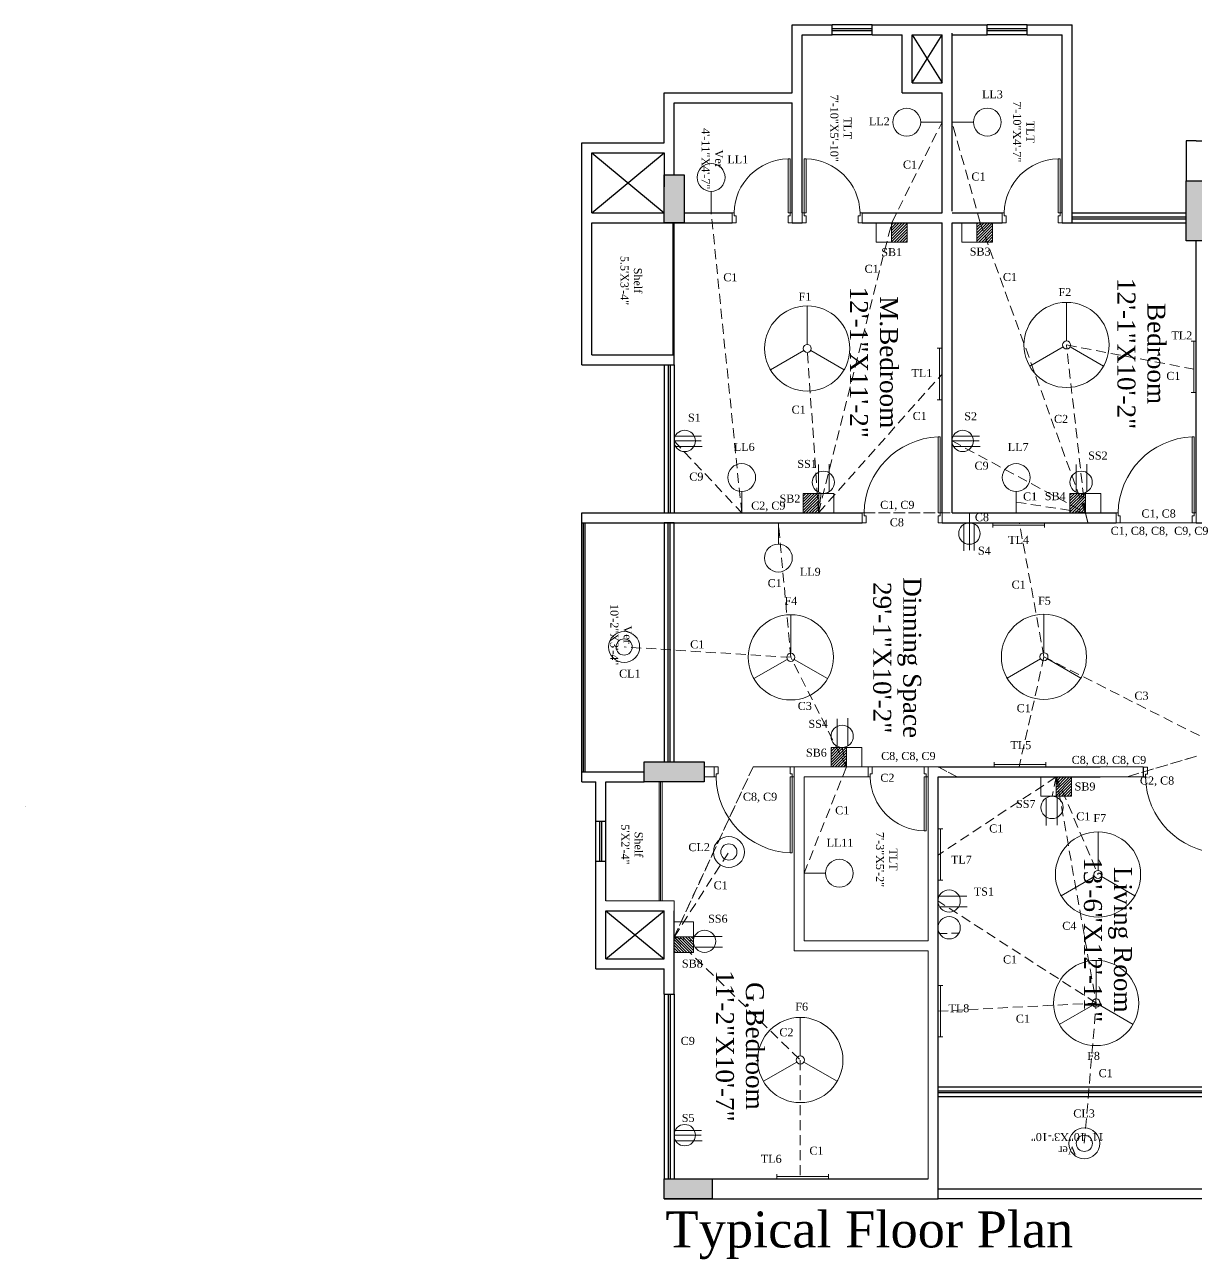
# Model space of a CAD drawing. Header units: feet. Extents: x -1909 to 11484, y -1193 to 2041.
# Drawn here: x -255 to 330, y 3 to 620 of the extents above; entities that cross this region are included whole.
import ezdxf

# ---------------------------------------------------------------- set-up
doc = ezdxf.new("R2010")
doc.units = ezdxf.units.FT
doc.header["$LTSCALE"] = 20
doc.header["$MEASUREMENT"] = 0
doc.linetypes.add('HIDDEN', pattern=[0.375, 0.25, -0.125])
doc.layers.get('0').update_dxf_attribs({"color": 255})
for name, color, linetype, lineweight in [('Door', 6, 'Continuous', 0), ('Emergency Lines', 30, 'HIDDEN', 0), ('FF', 50, 'Continuous', 0), ('Hatch', 7, 'Continuous', 0), ('Main Layout', 7, 'Continuous', 0), ('Main Lines', 84, 'HIDDEN', 0), ('text', 10, 'Continuous', 0)]:
    doc.layers.add(name, color=color, linetype=linetype, lineweight=lineweight)
doc.styles.get("Standard").update_dxf_attribs({"font": 'times.ttf', "height": 18})

# ---------------------------------------------------------------- blocks, each defined once
blk = doc.blocks.new('Small Door')
at = {"layer": 'Door', "lineweight": -2}
blk.add_line((-5, 30), (0, 30), dxfattribs=at)
for points in [[(0, 30), (0, 28), (-3.5, 28), (-3.5, 29), (-5, 29), (-5, 30), (0, 30)], [(-5, 1), (-32, 1), (-32, 2), (-5, 2), (-5, 1)], [(0, 0), (0, 2), (-3.5, 2), (-3.5, 1), (-5, 1), (-5, 0), (0, 0)]]:
    blk.add_lwpolyline(points, dxfattribs=at)
blk.add_arc((-4.25, 1.25), 27.76, 91.54816, 178.45184, dxfattribs=at)
blk = doc.blocks.new('Big Door')
at = {"layer": 'Door', "lineweight": -2}
for p, q in [((-40, 5), (-40, 0)), ((0, 5), (0, 0))]:
    blk.add_line(p, q, dxfattribs=at)
for points in [[(-1, 5), (-1, 43), (-2, 43), (-2, 5), (-1, 5)], [(-40, 0), (-38, 0), (-38, 3.5), (-39, 3.5), (-39, 5), (-40, 5), (-40, 0)], [(0, 0), (-2, 0), (-2, 3.5), (-1, 3.5), (-1, 5), (0, 5), (0, 0)]]:
    blk.add_lwpolyline(points, dxfattribs=at)
blk.add_arc((-0.22, 4.25), 38.79, 92.63565, 178.89215, dxfattribs=at)
blk = doc.blocks.new('ceiling_light')
at = {"layer": 'FF'}
for radius in [15.5, 8.12]:
    blk.add_circle((0, 8.1), radius, dxfattribs=at)
blk = doc.blocks.new('tube_light')
at = {"layer": 'FF'}
for p, q in [((0, 3), (0, 6)), ((0, 3), (64.3, 3)), ((0, 3), (0, 0)), ((64.3, 3), (64.3, 6)), ((64.3, 3), (64.3, 0))]:
    blk.add_line(p, q, dxfattribs=at)
blk = doc.blocks.new('lintel_light')
blk.add_line((26.7, 0), (0, 0))
blk.add_circle((44.1, 0), 17.4)
blk = doc.blocks.new('ceiling_fan')
at = {"layer": 'FF'}
for p, q in [((18.44, 12.66), (18.44, 31.94)), ((16.69, 9.64), (0, 0)), ((20.19, 9.64), (36.88, 0))]:
    blk.add_line(p, q, dxfattribs=at)
for radius in [21.29, 2.02]:
    blk.add_circle((18.44, 10.65), radius, dxfattribs=at)
blk = doc.blocks.new('hatch1')
h = blk.add_hatch()
h.set_pattern_fill('ANSI31', color=256, scale=20, style=0)
h.set_pattern_definition([(45, (-48.1155, 69.177), (-1.76777, 1.76777), [])])
h.paths.add_polyline_path([(19.5, 0), (19.5, 24.2), (0, 24.2), (0, 0)])
blk.add_line((19.5, 24.2), (19.5, 0))
blk.add_lwpolyline([(0, 24.2), (38.5, 24.2), (38.5, 0), (0, 0)], close=True)
blk = doc.blocks.new('threepinsocket')
for p, q in [((-45.7, 9), (-1.4, 9)), ((-43.9, 16.7), (-0.8, 16.7)), ((-43.2, 0), (0, 0))]:
    blk.add_line(p, q)
blk.add_circle((-28.3, 9), 17.4)
blk = doc.blocks.new('switchboardsocket')
for p, q in [((-43.9, 16.7), (-0.8, 16.7)), ((-43.2, 0), (0, 0))]:
    blk.add_line(p, q)
blk.add_circle((-28.3, 9), 17.4)
blk = doc.blocks.new('tv')
for p, q in [((-31.8, -4.1), (-20.1, -4.1)), ((-13.3, -4), (-1.6, -4))]:
    blk.add_line(p, q)
blk.add_circle((-16.8, 4.6), 17.4)

msp = doc.modelspace()

# ---------------------------------------------------------------- hatches: boundary and pattern name
at = {"layer": 'Hatch', "lineweight": -2, "ltscale": 10}
h = msp.add_hatch(dxfattribs=at)
h.set_pattern_fill('AR-CONC', color=256, scale=0.75, angle=-90, style=0)
h.set_pattern_definition([(320, (-135676.1637, -218216.629), (-0.47064101, -5.37945137), [0.5625, -6.1875]), (265, (-135676.164, -218216.629), (5.641441, 1.040635), [0.45, -4.95]), (10.4514, (-135676.203, -218217.0775), (5.17079657, -4.33882036), [0.47805142, -5.25856584]), (316.1842, (-135674.664, -218216.629), (-1.2413926, -8.00430786), [0.84375, -9.28125]), (6.6356, (-135674.767, -218217.296), (7.30588403, -7.0099703), [0.71707716, -7.8878475]), (261.1842, (-135674.664, -218216.629), (7.3058895, -7.0099646), [0.675, -7.425]), (291, (-135675.0387, -218217.379), (-3.01964168, -4.47680289), [0.5625, -6.1875]), (236, (-135675.039, -218217.379), (5.43862534, -1.82486499), [0.45, -4.95]), (341.4514, (-135675.2904, -218217.7523), (2.41897873, -6.30166971), [0.47805142, -5.25856584]), (307.5, (-135676.1637, -218216.6292), (2.496703904, -0.091198915), [0, -4.89, 0, -5.025, 0, -4.96875]), (277.5, (-135676.1637, -218216.6292), (2.95808784, -1.97302153), [0, -2.865, 0, -4.7775, 0, -1.89375]), (237.5, (-135676.1637, -218214.9567), (-0.169161538, -4.003668271), [0, -1.875, 0, -5.85, 0, -7.7625]), (227.5, (-135676.1637, -218214.2067), (0.750787367, -4.37389627), [0, -2.4375, 0, -3.885, 0, -5.5125])])
h.paths.add_polyline_path([(763.12, 42.92), (763.12, 32.92), (787.12, 32.92), (787.12, 42.92)])
h.paths.add_polyline_path([(797.12, 251.42), (767.12, 251.42), (767.12, 241.42), (797.12, 241.42)])
h.paths.add_polyline_path([(777.12, 544.92), (777.12, 520.92), (787.12, 520.92), (787.12, 544.92)])
h.paths.add_polyline_path([(516.12, 541.92), (516.12, 511.92), (526.12, 511.92), (526.12, 541.92)])
h.paths.add_polyline_path([(507.13, 243.92), (507.13, 254.34), (476.65, 254.34), (476.65, 243.92)])
h.paths.add_polyline_path([(476.65, 58.42), (476.65, 32.92), (486.65, 32.92), (486.65, 58.42)])
h.paths.add_polyline_path([(364.58, 58.42), (364.58, 32.92), (374.58, 32.92), (374.58, 58.42)])
h.paths.add_polyline_path([(344.1, 254.34), (344.1, 243.92), (374.58, 243.92), (374.58, 254.34)])
h.paths.add_polyline_path([(325.12, 511.92), (335.12, 511.92), (335.12, 541.92), (325.12, 541.92)])
h.paths.add_polyline_path([(64.12, 520.92), (74.12, 520.92), (74.12, 544.92), (64.12, 544.92)])
h.paths.add_polyline_path([(84.12, 241.42), (84.12, 251.42), (54.12, 251.42), (54.12, 241.42)])
h.paths.add_polyline_path([(88.12, 42.92), (64.12, 42.92), (64.12, 32.92), (88.12, 32.92)])

# ---------------------------------------------------------------- linework, layer by layer
at = {"layer": 'Emergency Lines'}
for p, q in [((177.93, 520.92), (203.12, 571.19)), ((141.35, 375.92), (177.93, 520.92)), ((141.35, 375.92), (135.73, 458.08)), ((274.75, 375.92), (265.36, 459.83)), ((265.36, 459.83), (330.12, 447.53)), ((141.35, 375.92), (203.12, 445.29)), ((142.75, 385.72), (141.35, 375.92)), ((274.75, 375.92), (141.35, 375.92)), ((254.06, 303.96), (241.79, 370.92)), ((275.98, 370.92), (274.75, 375.92)), ((420.61, 370.92), (275.98, 370.92)), ((254.06, 303.96), (241.62, 248.92)), ((351.8, 254.34), (254.06, 303.96)), ((330.32, 254.28), (295.69, 243.97)), ((108.71, 248.92), (69.12, 163.84)), ((155.31, 248.92), (108.71, 248.92)), ((155.31, 248.92), (134.12, 195.75)), ((201.12, 248.92), (155.31, 248.92)), ((210.59, 243.92), (201.12, 248.92)), ((260.22, 243.92), (201.12, 204.84)), ((260.22, 243.92), (210.59, 243.92)), ((260.22, 243.92), (258.12, 234.21)), ((295.69, 243.97), (260.22, 243.92)), ((260.22, 243.92), (281.09, 195.14)), ((69.12, 163.84), (132.26, 102.37)), ((132.26, 102.37), (132.26, 42.92))]:
    msp.add_line(p, q, dxfattribs=at)
at = {"layer": 'Main Layout', "lineweight": -2}
for p, q in [((128.12, 585.92), (128.12, 619.92)), ((128.12, 619.92), (148.12, 619.92)), ((148.12, 614.92), (148.12, 619.92)), ((168.12, 619.92), (148.12, 619.92)), ((168.12, 617.92), (148.12, 617.92)), ((168.12, 619.92), (225.62, 619.92)), ((168.12, 614.92), (168.12, 619.92)), ((225.62, 614.92), (225.62, 619.92)), ((245.62, 619.92), (225.62, 619.92)), ((245.62, 617.92), (225.62, 617.92)), ((245.62, 619.92), (268.12, 619.92)), ((245.62, 614.92), (245.62, 619.92)), ((268.12, 520.92), (268.12, 619.92)), ((133.12, 525.92), (133.12, 614.92)), ((133.12, 614.92), (148.12, 614.92)), ((168.12, 616.92), (148.12, 616.92)), ((168.12, 614.92), (148.12, 614.92)), ((168.12, 614.92), (183.12, 614.92)), ((183.12, 585.92), (183.12, 614.92)), ((188.12, 590.92), (188.12, 614.92)), ((188.12, 614.92), (203.12, 614.92)), ((188.12, 614.92), (203.12, 590.92)), ((188.12, 590.92), (203.12, 614.92)), ((203.12, 590.92), (203.12, 614.92)), ((208.12, 526.7), (208.12, 615.7)), ((208.12, 614.92), (225.62, 614.92)), ((245.62, 616.92), (225.62, 616.92)), ((245.62, 614.92), (225.62, 614.92)), ((245.62, 614.92), (263.12, 614.92)), ((263.12, 525.92), (263.12, 614.92)), ((188.12, 590.92), (203.12, 590.92)), ((64.12, 560.92), (64.12, 585.92)), ((64.12, 585.92), (128.12, 585.92)), ((69.12, 544.92), (69.12, 580.92)), ((69.12, 580.92), (128.12, 580.92)), ((128.12, 525.92), (128.12, 580.92)), ((183.12, 585.92), (203.12, 585.92)), ((203.12, 525.92), (203.12, 585.92)), ((330.12, 561.92), (325.12, 561.92)), ((325.12, 561.92), (325.12, 541.92)), ((330.12, 561.92), (335.12, 561.92)), ((23.12, 560.92), (64.12, 560.92)), ((23.12, 449.92), (23.12, 560.92)), ((28.12, 555.92), (64.12, 555.92)), ((28.12, 525.92), (28.12, 555.92)), ((28.12, 525.92), (64.12, 555.92)), ((28.12, 555.92), (64.12, 525.92)), ((64.12, 555.92), (64.12, 538.92)), ((28.12, 525.92), (64.12, 525.92)), ((74.12, 525.92), (98.12, 525.92)), ((163.12, 525.92), (203.12, 525.92)), ((208.12, 525.92), (233.12, 525.92)), ((268.12, 525.92), (325.12, 525.92)), ((28.12, 520.92), (69.12, 520.92)), ((28.12, 454.92), (28.12, 520.92)), ((68.62, 454.92), (68.62, 520.92)), ((68.87, 454.92), (68.87, 520.92)), ((69.12, 520.92), (98.12, 520.92)), ((69.12, 454.92), (69.12, 520.92)), ((128.12, 520.92), (133.12, 520.92)), ((163.12, 520.92), (203.12, 520.92)), ((203.12, 375.92), (203.12, 520.92)), ((208.12, 375.92), (208.12, 520.92)), ((208.12, 520.92), (233.12, 520.92)), ((263.12, 520.92), (268.12, 520.92)), ((268.12, 523.92), (325.12, 523.92)), ((268.12, 522.92), (325.12, 522.92)), ((268.12, 520.92), (325.12, 520.92)), ((330.12, 375.92), (330.12, 511.92)), ((28.12, 454.92), (69.12, 454.92)), ((69.12, 449.92), (69.12, 454.92)), ((23.12, 449.92), (69.12, 449.92)), ((64.12, 449.92), (64.12, 375.92)), ((66.12, 449.92), (66.12, 375.92)), ((67.12, 449.92), (67.12, 375.92)), ((69.12, 449.92), (69.12, 375.92)), ((23.12, 370.92), (23.12, 375.92)), ((23.12, 375.92), (163.12, 375.92)), ((23.12, 246.42), (23.12, 370.92)), ((23.12, 370.92), (163.12, 370.92)), ((23.92, 246.42), (23.92, 370.92)), ((24.72, 246.42), (24.72, 370.92)), ((66.12, 251.42), (66.12, 370.92)), ((67.12, 251.42), (67.12, 370.92)), ((203.12, 370.92), (290.12, 370.92)), ((208.12, 375.92), (290.12, 375.92)), ((330.12, 370.92), (335.12, 370.92)), ((201.12, 248.92), (282.12, 248.92)), ((23.12, 246.42), (54.12, 246.42)), ((23.12, 241.42), (23.12, 246.42)), ((23.12, 241.42), (30.12, 241.42)), ((30.12, 221.67), (30.12, 241.42)), ((35.12, 241.42), (54.12, 241.42)), ((35.12, 221.67), (35.12, 241.42)), ((196.12, 243.92), (196.12, 243.92)), ((201.12, 243.92), (282.12, 243.92)), ((201.12, 32.92), (201.12, 243.92)), ((35.12, 221.67), (30.12, 221.67)), ((30.12, 201.67), (30.12, 221.67)), ((32.12, 201.67), (32.12, 221.67)), ((33.12, 201.67), (33.12, 221.67)), ((35.12, 201.67), (35.12, 221.67)), ((30.12, 147.92), (30.12, 201.67)), ((35.12, 201.67), (30.12, 201.67)), ((35.12, 181.92), (35.12, 201.67)), ((35.12, 176.92), (64.12, 176.92)), ((35.12, 152.92), (35.12, 176.92)), ((35.12, 176.92), (64.12, 152.92)), ((35.12, 152.92), (64.12, 176.92)), ((64.12, 152.92), (64.12, 176.92)), ((69.12, 135.37), (69.12, 176.92)), ((35.12, 152.92), (64.12, 152.92)), ((30.12, 147.92), (64.12, 147.92)), ((64.12, 135.37), (64.12, 147.92)), ((64.12, 135.37), (69.12, 135.37)), ((64.12, 135.37), (64.12, 42.92)), ((66.12, 135.37), (66.12, 42.92)), ((67.12, 135.37), (67.12, 42.92)), ((69.12, 135.37), (69.12, 42.92)), ((201.12, 86.92), (343.12, 86.92)), ((343.12, 85.92), (201.12, 85.92)), ((64.12, 42.92), (196.12, 42.92)), ((64.12, 32.92), (201.12, 32.92))]:
    msp.add_line(p, q, dxfattribs=at)
at = {"layer": 'Main Layout'}
for p, q in [((98.12, 525.92), (98.12, 520.92)), ((98.12, 525.92), (98.12, 520.92)), ((98.12, 525.92), (98.12, 520.92)), ((98.12, 525.92), (98.12, 520.92)), ((128.12, 525.92), (128.12, 520.92)), ((133.12, 525.92), (133.12, 520.92)), ((163.12, 525.92), (163.12, 520.92)), ((233.12, 525.92), (233.12, 520.92)), ((263.12, 525.92), (263.12, 520.92)), ((163.12, 375.92), (163.12, 370.92)), ((203.12, 375.92), (203.12, 370.92)), ((290.12, 375.92), (290.12, 370.92)), ((290.12, 375.92), (290.12, 370.92)), ((330.12, 375.92), (330.12, 370.92)), ((330.12, 375.92), (330.12, 370.92)), ((89.12, 248.92), (84.12, 248.92)), ((89.12, 248.92), (89.12, 243.92)), ((166.12, 248.92), (129.12, 248.92)), ((129.12, 248.92), (129.12, 156.92)), ((166.12, 248.92), (166.12, 243.92)), ((201.12, 248.92), (196.12, 248.92)), ((196.12, 248.92), (196.12, 243.92)), ((282.12, 248.92), (303.72, 248.92)), ((303.72, 248.92), (303.72, 243.92)), ((61.62, 181.92), (61.62, 241.42)), ((62.37, 181.92), (62.37, 241.42)), ((63.12, 181.92), (63.12, 241.42)), ((89.12, 243.92), (84.12, 243.92)), ((134.12, 243.92), (166.12, 243.92)), ((134.12, 243.92), (134.12, 161.92)), ((196.12, 243.92), (196.12, 161.92)), ((282.12, 243.92), (303.6, 243.92)), ((303.6, 243.92), (303.72, 243.92)), ((35.12, 181.92), (63.12, 181.92)), ((63.12, 181.92), (69.12, 181.92)), ((69.12, 176.92), (69.12, 181.92)), ((134.12, 161.92), (196.12, 161.92)), ((134.12, 156.92), (129.12, 156.92)), ((196.12, 156.92), (134.12, 156.92)), ((196.12, 156.92), (196.12, 42.92))]:
    msp.add_line(p, q, dxfattribs=at)
at = {"layer": 'Main Layout', "lineweight": -2}
for points in [[(74.12, 544.92), (74.12, 520.92), (64.12, 520.92), (64.12, 544.92)], [(335.12, 541.92), (335.12, 511.92), (325.12, 511.92), (325.12, 541.92)], [(54.12, 251.42), (84.12, 251.42), (84.12, 241.42), (54.12, 241.42)], [(343.12, 88.92), (343.12, 83.92), (201.12, 83.92), (201.12, 88.92)], [(88.12, 32.92), (64.12, 32.92), (64.12, 42.92), (88.12, 42.92)], [(201.12, 32.92), (201.12, 37.92), (343.12, 37.92), (343.12, 32.92)]]:
    msp.add_lwpolyline(points, close=True, dxfattribs=at)
msp.add_lwpolyline([(69.12, 251.42), (69.12, 370.92), (64.12, 370.92), (64.12, 251.42)], dxfattribs=at)
at = {"layer": 'Main Lines'}
for p, q in [((222.16, 520.92), (208.12, 571.2)), ((102.96, 375.92), (87.69, 525.92)), ((274.75, 375.92), (222.16, 520.92)), ((69.12, 411.88), (102.96, 375.92)), ((208.12, 411.88), (274.75, 375.92)), ((274.75, 375.92), (272.63, 385.62)), ((274.75, 375.92), (240.18, 381.27)), ((141.35, 375.92), (102.96, 375.92)), ((127.49, 303.68), (121.3, 370.92)), ((141.35, 375.92), (274.75, 375.92)), ((216.82, 370.91), (216.82, 375.92)), ((274.75, 375.92), (275.98, 370.92)), ((275.98, 370.92), (420.61, 370.92)), ((127.49, 303.68), (44.2, 308.86)), ((155.31, 248.92), (127.49, 303.68)), ((153.19, 258.62), (155.31, 248.92)), ((295.69, 243.97), (330.32, 254.28)), ((69.12, 163.84), (108.71, 248.92)), ((108.71, 248.92), (201.12, 248.92)), ((201.12, 248.92), (210.59, 243.92)), ((210.59, 243.92), (295.69, 243.97)), ((260.22, 243.92), (280.16, 130.87)), ((69.12, 163.84), (96.54, 206.37)), ((280.16, 130.87), (201.07, 181.88)), ((69.12, 64.81), (69.12, 163.84)), ((69.12, 163.84), (78.81, 161.72)), ((201.12, 126.79), (280.16, 130.87)), ((274.24, 60.74), (280.16, 130.87))]:
    msp.add_line(p, q, dxfattribs=at)

# ---------------------------------------------------------------- block references
at = {"layer": 'FF'}
for name, p, xscale, yscale, zscale, rotation in [('lintel_light', (203.12, 571.19), 0.3999999999999773, 0.3999999999999773, 0.4, 180), ('lintel_light', (208.12, 571.2), -0.3999999999999773, 0.4000000000000909, 0.4, 180), ('lintel_light', (87.69, 525.92), 0.3999999999999773, 0.3999999999999773, 0.4, 90), ('hatch1', (185.62, 520.92), 0.4000000000000341, 0.3999999999999773, 0.4, 180), ('hatch1', (228.38, 520.92), 0.4000000000000341, 0.3999999999999773, 0.4, 180), ('tube_light', (200.7, 458.2), 0.3999999999999773, 0.3999999999999773, 0.4, 270), ('tube_light', (327.72, 436.06), -0.3999999999999773, 0.3999999999999773, 0.4, 270), ('lintel_light', (102.96, 375.92), 0.3999999999999773, 0.3999999999999773, 0.4, 90), ('switchboardsocket', (146.67, 400.25), 0.3199999999999932, 0.3199999999999363, 0.3200000000000001, 90), ('lintel_light', (240.18, 375.92), 0.3999999999999773, 0.3999999999999773, 0.4, 90), ('switchboardsocket', (275.51, 400.25), 0.3199999999999932, 0.3199999999999363, 0.3200000000000001, 90), ('lintel_light', (121.3, 370.92), 0.3999999999999773, 0.3999999999999773, 0.4, 270), ('threepinsocket', (214.06, 356.87), 0.3071999999999662, 0.3072000000000799, 0.3072000000000001, 270), ('switchboardsocket', (156.07, 273.25), 0.3199999999999932, 0.3199999999999363, 0.3200000000000001, 90), ('hatch1', (267.91, 243.92), 0.3999999999999773, 0.3999999999999773, 0.4, 180), ('switchboardsocket', (255.24, 219.58), 0.3199999999999363, 0.3199999999999363, 0.3200000000000001, 270), ('tube_light', (201.12, 192.24), -0.3999999999999773, 0.3999999999999773, 0.4, 270), ('lintel_light', (134.12, 195.75), -0.3999999999999773, 0.4000000000000909, 0.4, 180), ('hatch1', (78.81, 156.14), 0.4000000000000341, 0.3999999999999773, 0.4, 90), ('tube_light', (201.12, 113.94), -0.3999999999999773, 0.3999999999999773, 0.4, 270)]:
    msp.add_blockref(name, p, dxfattribs=dict(at, xscale=xscale, yscale=yscale, zscale=zscale, rotation=rotation))
for p in [(117.29, 447.43), (246.93, 449.18), (109.05, 293.03), (235.62, 293.31), (262.65, 184.49), (261.72, 120.22), (113.82, 91.73)]:
    msp.add_blockref('ceiling_fan', p, dxfattribs=at)
for name, p, xscale, yscale, zscale in [('threepinsocket', (83.16, 409.11), 0.3071999999999946, 0.307200000000023, 0.3072000000000001), ('threepinsocket', (222.16, 409.11), 0.3071999999999946, 0.307200000000023, 0.3072000000000001), ('hatch1', (133.66, 375.92), 0.4000000000000057, 0.3999999999999773, 0.4), ('hatch1', (267.05, 375.92), 0.3999999999999773, 0.3999999999999773, 0.4), ('tube_light', (228.58, 368.53), 0.4000000000000057, 0.3999999999999773, 0.4), ('ceiling_light', (44.2, 304.8), 0.5, 0.5, 0.5), ('hatch1', (147.62, 248.92), 0.3999999999999773, 0.4000000000000057, 0.4), ('tube_light', (229.22, 248.92), 0.4000000000000057, 0.4000000000000057, 0.4), ('ceiling_light', (96.54, 202.31), 0.5, 0.5, 0.5), ('switchboardsocket', (215.7, 179), 0.3199999999999363, 0.3199999999999363, 0.3200000000000001), ('tv', (212.03, 167.02), 0.3199999999999932, 0.3199999999999932, 0.3200000000000001), ('switchboardsocket', (93.44, 158.84), 0.3199999999999932, 0.3199999999999932, 0.3200000000000001), ('threepinsocket', (83.16, 62.05), 0.3071999999999946, 0.3072000000000088, 0.3072000000000001), ('ceiling_light', (274.24, 56.68), 0.5, 0.5, 0.5), ('tube_light', (120.59, 42.92), 0.3999999999999986, 0.3999999999999986, 0.4)]:
    msp.add_blockref(name, p, dxfattribs=dict(at, xscale=xscale, yscale=yscale, zscale=zscale))
at = {"layer": 'Main Layout', "xscale": -1}
for name, p, rotation in [('Small Door', (128.12, 520.92), 90), ('Small Door', (263.12, 520.92), 90), ('Big Door', (129.12, 248.92), 180), ('Big Door', (343.83, 248.8), 180)]:
    msp.add_blockref(name, p, dxfattribs=dict(at, rotation=rotation))
at = {"layer": 'Main Layout'}
for p, rotation in [((133.12, 520.92), 270), ((196.12, 248.92), 90)]:
    msp.add_blockref('Small Door', p, dxfattribs=dict(at, rotation=rotation))
for p in [(203.12, 370.92), (330.12, 370.92)]:
    msp.add_blockref('Big Door', p, dxfattribs=at)

# ---------------------------------------------------------------- texts
at = {"layer": 'Emergency Lines', "char_height": 4, "attachment_point": 1}
for s, insert, width in [('C1', (183.57, 552), 7.8993), ('C1', (164.4, 499.9), 7.8993), ('C1', (315.27, 446.37), 7.8993), ('C1', (127.92, 429.5), 7.8993), ('C1', (188.44, 426.35), 7.8993), ('C2', (259.08, 424.88), 7.8993), ('C1, C8', (302.83, 377.58), 22.4362), ('C8', (177.01, 373.16), 7.8993), ('C1', (237.89, 342.03), 7.8993), ('C3', (299.3, 286.5), 7.8993), ('C1', (240.44, 280.25), 7.8993), ('C2', (172.27, 245.47), 18.9483), ('C2, C8', (302.05, 244.1), 33.5974), ('C1', (149.68, 229.19), 7.8993), ('C1', (270.21, 226.21), 7.8993), ('C1', (226.69, 220.14), 7.8993), ('C2', (121.79, 118.24), 7.8993), ('C1', (136.8, 59.07), 7.8993)]:
    msp.add_mtext(s, dxfattribs=dict(at, insert=insert, width=width))
at = {"layer": 'FF', "lineweight": -2, "char_height": 4, "width": 13.0177, "attachment_point": 8}
for s, insert in [('LL3', (228.3, 583.07)), ('LL2', (171.75, 569.61)), ('LL1', (101.01, 550.59)), ('SB1', (177.94, 504.17)), ('SB3', (222.16, 504.45)), ('F2', (264.51, 484.26)), ('F1', (134.54, 481.97)), ('TL2', (322.97, 462.58)), ('TL1', (193.02, 443.75)), ('S2', (217.42, 422.13)), ('S1', (79.29, 421.42)), ('LL6', (104.24, 406.8)), ('LL7', (241.18, 406.81)), ('SS1', (135.63, 398.32)), ('SS2', (281.04, 402.48)), ('SB2', (127.09, 380.97)), ('SB4', (259.69, 382.17)), ('TL4', (241.41, 360.4)), ('S4', (224.26, 354.93)), ('LL9', (137.24, 344.39)), ('F4', (127.56, 329.91)), ('F5', (254.28, 329.95)), ('CL1', (47.02, 293.48)), ('SS4', (141.18, 268.36)), ('TL5', (242.5, 257.73)), ('SB6', (140.3, 253.97)), ('SB9', (274.59, 237.05)), ('SS7', (244.96, 228.34)), ('F7', (281.97, 221.34)), ('CL2', (81.69, 206.73)), ('LL11', (152.11, 208.97)), ('TL7', (212.78, 200.53)), ('TS1', (224.02, 184.55)), ('SS6', (91.04, 170.95)), ('SB8', (78.28, 148.5)), ('F6', (132.92, 126.99)), ('TL8', (211.52, 126.23)), ('F8', (278.85, 102.4)), ('S5', (76.2, 71.38)), ('CL3', (274.1, 73.63)), ('TL6', (117.73, 50.93))]:
    msp.add_mtext(s, dxfattribs=dict(at, insert=insert))
at = {"layer": 'FF', "lineweight": -2, "insert": (42.31, 492.05), "char_height": 4, "width": 30.2381, "attachment_point": 8, "rotation": 270}
msp.add_mtext('Shelf\\P5.5\'X3\'-4"', dxfattribs=at)
at = {"layer": 'Main Layout', "lineweight": -2, "ltscale": 10, "insert": (166.79, 26.69), "char_height": 18, "width": 357.8939, "attachment_point": 2}
msp.add_mtext('Typical Floor Plan', dxfattribs=at)
at = {"layer": 'Main Lines', "char_height": 4, "attachment_point": 1}
for s, insert, width in [('C1', (217.8, 546.02), 12.6794), ('C1', (93.77, 495.68), 12.6794), ('C1', (233.55, 495.82), 12.6794), ('C9', (219.36, 401.48), 12.6794), ('C9', (76.76, 396.03), 12.6794), ('C1', (243.62, 386.12), 12.6794), ('C2, C9', (107.7, 381.51), 19.6682), ('C1, C9', (172.19, 381.91), 16.3293), ('C8', (219.53, 375.7), 12.6794), ('C1, C8, C8,  C9, C9', (287.42, 368.93), 52.2983), ('C1', (115.95, 342.77), 12.6794), ('C1', (77.21, 312.16), 12.6794), ('C3', (130.98, 281.39), 12.6794), ('C8, C8, C9', (172.68, 256.37), 33.7602), ('C8, C8, C8, C9', (267.91, 254.41), 41.4155), ('C8, C9', (103.57, 236), 20.3667), ('C1', (88.94, 191.73), 12.6794), ('C4', (263.22, 171.48), 12.6794), ('C1', (233.6, 154.65), 12.6794), ('C1', (239.99, 125.06), 12.6794), ('C9', (72.48, 113.96), 12.6794), ('C1', (281.39, 97.81), 12.6794)]:
    msp.add_mtext(s, dxfattribs=dict(at, insert=insert, width=width))
at = {"layer": 'text', "lineweight": -2}
for s, insert, char_height, width, attachment_point, rotation in [('{\\C256;TLT\\P7\'-10"X5\'-10"}', (147.18, 568.21), 4, 30.495, 8, 270), ('TLT\\P7\'-10"X4\'-7"', (238.6, 566.42), 4, 27.4657, 8, 270), ('{\\C256;Ver\\P4\'-11"X4\'-7"}', (83, 552.94), 4, 33.9199, 8, 270), ('{\\C256;Bedroom\\P12\'-1"X10\'-2"}', (290.65, 455.53), 9, 101.8653, 8, 270), ('Dinning Space\\P29\'-1"X10\'-2"', (168.57, 303.51), 9, 101.8653, 8, 270), ('Ver\\P10\'-2"X3\'-4"', (37.26, 315.02), 4, 32.4201, 8, 270), ('Shelf\\P5\'X2\'-4"', (42.73, 210.15), 4, 34.9957, 8, 270), ('TLT\\P7\'-3"X5\'-2"', (170.07, 202.62), 4, 35.9655, 8, 270), ('Living Room\\P13\'-6"X12\'-11"', (273.93, 162.52), 9, 101.8653, 8, 270), ('G.Bedroom\\P11\'-2"X10\'-7"', (89.95, 109.42), 9, 101.8653, 8, 270), ('Ver\\P11\'-10"X3\'-10"', (265.82, 55.2), 4, 35.6353, 2, 180)]:
    msp.add_mtext(s, dxfattribs=dict(at, insert=insert, char_height=char_height, width=width, attachment_point=attachment_point, rotation=rotation))
at = {"layer": 'text', "color": 0, "lineweight": -2, "insert": (157.08, 451.18), "char_height": 9, "width": 101.8653, "attachment_point": 8, "rotation": 270}
msp.add_mtext('{\\C256;M.Bedroom\\P12\'-1"X11\'-2"}', dxfattribs=at)
at = {"layer": 'text', "insert": (-255.48, 229.43), "char_height": 0.2, "width": 120.8999, "attachment_point": 1}
msp.add_mtext('main', dxfattribs=at)

doc.saveas('drawing.dxf')
